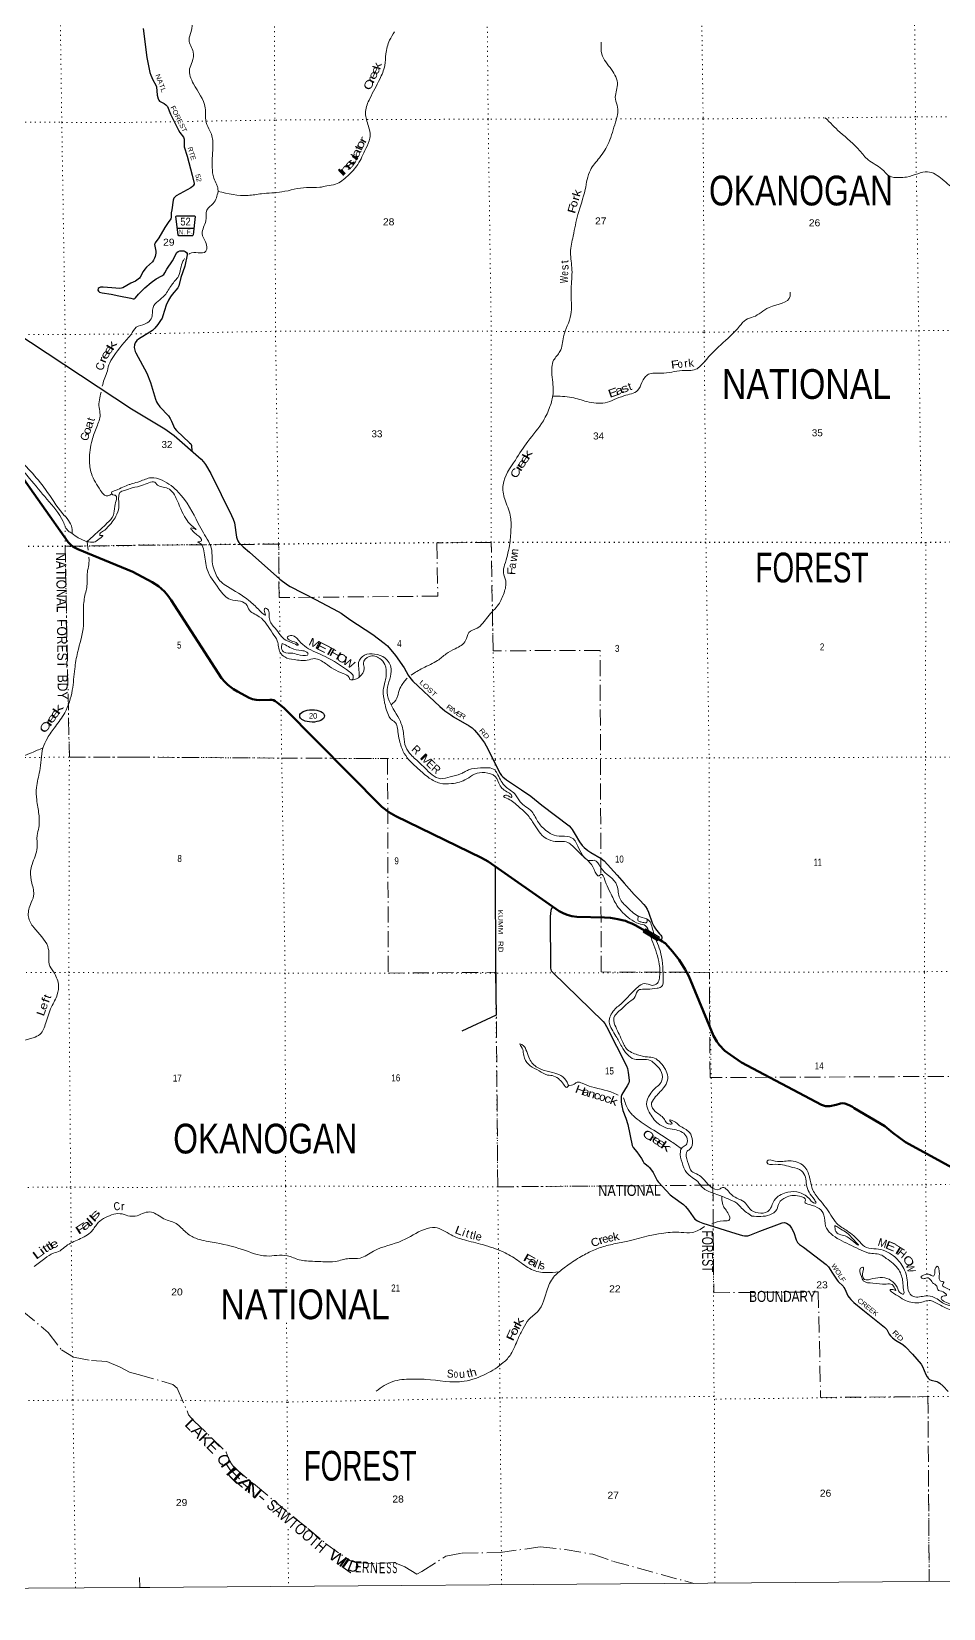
# Model space of a CAD drawing. Header units: feet. Extents: x -2 to 244583, y 367190 to 553316.
# Drawn here: x 150165 to 172949, y 367440 to 406844 of the extents above; entities that cross this region are included whole.
import ezdxf
from ezdxf.enums import TextEntityAlignment as Align

# ---------------------------------------------------------------- set-up
doc = ezdxf.new("R2010")
doc.units = ezdxf.units.FT
doc.header["$LTSCALE"] = 80
doc.linetypes.add('DOT_DASHED', pattern=[7.7, 5, -1.2, 0.3, -1.2])
doc.linetypes.add('DOTTED', pattern=[1.5, 0.3, -1.2])
for name, color, linetype, lineweight in [('17', 7, 'Continuous', 25), ('23', 7, 'Continuous', 70), ('29', 7, 'Continuous', 25), ('30', 7, 'Continuous', 25), ('39', 7, 'Continuous', 13), ('4', 7, 'Continuous', 13), ('41', 7, 'Continuous', 13), ('44', 7, 'DOT_DASHED', 13), ('59', 7, 'Continuous', 13), ('6', 7, 'DOTTED', 25), ('7', 7, 'DOTTED', 13)]:
    doc.layers.add(name, color=color, linetype=linetype, lineweight=lineweight)

msp = doc.modelspace()

# ---------------------------------------------------------------- linework, layer by layer
at = {"layer": '17'}
msp.add_ellipse((157173.61, 389741.97), major_axis=(309.24, -1), ratio=0.500121, dxfattribs=at)
at = {"layer": '23'}
for points in [[(144550.51, 400041.53), (144763.19, 399906.92), (148771.23, 397218.29), (148932.44, 397099.28), (149002.92, 397017.22), (149095.01, 396881.26), (151077.23, 394086.02), (151140.71, 394022.5), (151207.93, 393970.19), (151325.45, 393911.21), (151701.33, 393750.73), (152691.88, 393341.03)], [(152691.88, 393341.03), (153175.75, 393087.15), (153338.17, 392986.11), (153490.09, 392849.25), (153568.84, 392747.91), (153654.41, 392631.59), (154911.13, 390688.03), (154990.11, 390595.67), (155069.22, 390518.86), (155144.88, 390458.01), (155208.93, 390410.25), (155307.03, 390352.3), (155601.85, 390192.51), (155686.34, 390161.43), (155778.74, 390143.34), (155862.09, 390139.86), (156118.51, 390144.87), (156169.37, 390143.34), (156211.14, 390135.97), (156252.9, 390113.85), (156300.47, 390078.86), (156472.6, 389938.03), (158918.46, 387471.44), (159092.58, 387336.69), (159264.56, 387240.33), (161408.6, 386195.42), (161576.8, 386101.89), (163347.68, 384864.78), (163451.35, 384811.28), (163549.93, 384772.57), (163662.63, 384742.45), (163792.42, 384720.94), (164477, 384703.3), (164633.07, 384695.74), (164810.92, 384666.53), (164918.06, 384641.66), (165001.04, 384618.3), (165075.3, 384592.49), (165161.7, 384554), (165266.93, 384504), (165475.63, 384379.65), (165889, 384131.26)], [(165889, 384131.26), (165926.87, 384108.5), (165966.25, 384082.26), (165993.22, 384060.03), (166067.85, 383982.83), (166180.15, 383856.82), (166343.01, 383648.5), (166498.75, 383407.33), (166583.77, 383240.42), (167203.23, 381744.64), (167283.97, 381605.65), (167347.85, 381522.07), (167485.43, 381374.57), (167624.89, 381271.27), (167906.24, 381078.31), (169904.92, 380026.8), (170004.88, 379991.78), (170058.93, 379989.32), (170111.01, 379991.2), (170266.36, 380028.16), (170377.09, 380059.37), (170429.9, 380063.07), (170481.5, 380055.69), (170595.53, 380017.27), (170675.58, 379972.11), (170718.96, 379944.98), (171481.8, 379489.07), (171688.35, 379322.1), (172002.13, 379094.9), (172094.39, 379039.18), (174425.81, 377770.12)]]:
    msp.add_lwpolyline(points, dxfattribs=at)
at = {"layer": '29'}
for points in [[(152956.77, 406920.11), (153049.44, 406195.45), (153118.79, 405819.02), (153142.04, 405749.99), (153196.56, 405639.83), (153274.43, 405504.93), (153285.1, 405461.55), (153299.96, 405257.35), (153325.67, 405162.42), (153342.75, 405126.1), (153365.76, 405102.32), (153477.85, 405041.88), (153517.84, 405016.07), (153539.19, 404996.84), (153559.85, 404969.37), (153635.59, 404776.1), (153833.85, 404376.17), (153869.08, 404319.07), (153961.01, 404200.27), (153976.91, 404153.96), (153974.77, 404019.36), (153980.55, 403962.75), (154050.21, 403733.25), (154177.46, 403258.16), (154227.12, 403048.8), (154224.6, 403027.98), (154201.12, 402989.52), (154186.17, 402972.43), (154140.73, 402940.15), (153780.48, 402738.48), (153751.53, 402714.93), (153733.51, 402696.81), (153718.56, 402679.72), (153699.25, 402628.41), (153666.7, 402388.9), (153657.41, 402314.74)], [(145660.11, 402014.68), (145665.96, 402008.83), (145779.48, 401966.05), (145830.91, 401929.86), (145916.03, 401865.03), (152663.84, 397416.02)], [(153596.48, 402092.94), (153497.46, 401948.19), (153344.64, 401688.62), (153250.96, 401560.69), (153242.42, 401541.46), (153238.09, 401523.63), (153272.31, 401357.71), (153272.31, 401327.8), (153267.69, 401304.22), (153253.09, 401226.31), (153238.15, 401182.51), (153214.66, 401133.36), (153183.08, 401086.88), (153036.53, 400954.11), (152996.87, 400909.02), (152954.16, 400851.51), (152877.71, 400704.61), (152862.35, 400683.61), (152832.46, 400653.7), (152761.3, 400610.07), (152642.22, 400559.57)], [(153657.41, 402314.74), (153651.55, 402189.37), (153643.25, 402164.51), (153628.48, 402139.88), (153596.48, 402092.94)], [(152644.84, 400179.39), (152700.08, 400163.35), (152732.32, 400163.25), (152749.19, 400174.03), (152764.13, 400191.12), (152834.76, 400283.96), (152999.4, 400440.87), (153152.74, 400569.3), (153280.38, 400660.11), (153421.78, 400738.1), (153466.96, 400772.73), (153496.51, 400812.88), (153545.39, 400905.53), (153686.09, 401114.79), (153796.73, 401322.05), (153825.33, 401345.96), (153870.17, 401359.85), (153969.13, 401362.21), (154002.56, 401348.1), (154032.45, 401321.39), (154051.67, 401294.68), (154053.08, 401261.52), (153992.39, 400983.79), (153893.6, 400694), (153846.69, 400493.46), (153816.93, 400438.41), (153676.33, 400275.45), (153635.3, 400212.5), (153588.32, 400133.44), (153529.49, 400005.82), (153446.77, 399736.15), (153426.04, 399681.55), (153389.75, 399619.59), (153324.11, 399524.87), (153246.69, 399431.57), (153184.77, 399371.74), (153123.32, 399329.74), (152838.87, 399152.74), (152798.28, 399120.58), (152757.73, 399065.14), (152736.38, 399011.72), (152729.97, 398945.49), (152751.32, 398849.34), (152769.59, 398816.66), (153047.05, 398305.26), (153136.75, 398077.76), (153264.11, 397655.01), (153289.39, 397591.95), (153312.88, 397551.35), (153371.92, 397467.76), (153587.85, 397238.18), (153631.03, 397174.24), (153661.72, 397107.31), (153739.92, 396934.94), (153785.48, 396877.78), (154113.44, 396563.61), (154141.34, 396538.6), (154159.4, 396503.2), (154173.56, 396360.98)], [(152642.22, 400559.57), (152448.06, 400442.72), (152413.89, 400429.9), (152374.4, 400422.83), (152169.2, 400438.42), (151957.95, 400460.04), (151888.64, 400453.4), (151852.34, 400438.44), (151831.31, 400419.45), (151824.58, 400382.89), (151839.53, 400352.98), (151865.15, 400333.75), (151928.1, 400312.97), (152151.44, 400279.3), (152346.64, 400239.53), (152644.84, 400179.39)], [(152663.84, 397416.02), (153493.4, 396917.62), (153728.24, 396746.14), (154405.13, 396160.7), (154464.5, 396091.99), (154511.72, 396021.1), (154644.35, 395802.66), (155160.41, 394749.19), (155205.53, 394656.66), (155234.63, 394565.22), (155288.32, 394205.58), (155300.73, 394161.28), (155316.6, 394116.83), (155341.99, 394075.55), (155455.19, 393964.84), (155614.23, 393831.18), (156369.05, 393158.89), (156555.87, 393018.1), (156626.8, 392974.5), (157257.32, 392647.88), (157823.71, 392354.43), (157896.7, 392309.97), (158121.43, 392155.1), (158689.34, 391780.15), (158977.26, 391563.37), (159056.63, 391490.69), (159258.93, 391249.67), (159472.05, 390944.19), (159576.53, 390764.2), (159643.73, 390668.24), (159695.19, 390610.42), (160365.4, 389976.71), (160494.24, 389871.19), (160641.24, 389766.02), (160710.04, 389721.94), (161100.39, 389496.48), (161170.94, 389445.69), (161233.68, 389388.52), (161335.93, 389267.57), (161482.72, 389067.28), (161522.47, 388994.75), (161874.35, 388300.89), (161908.06, 388254.87), (161939.79, 388223.11), (162031.33, 388149.05), (162405.89, 387897.74), (162643.52, 387737.64), (162917.32, 387514.84), (163596.39, 386997.37), (163646.13, 386939.56), (163672.56, 386905.28), (163746.63, 386779.77), (163853.12, 386595.73), (163920.1, 386508.34), (163975.83, 386452.05), (164059.73, 386381.32), (164136.9, 386328.47), (164398.76, 386182.45), (164475.47, 386120.93), (164799.18, 385759.4), (164970.18, 385561.08), (165219.65, 385277.74), (165360.53, 385142.09), (165461.11, 385026.74), (165500.53, 384977.75), (165544.96, 384911.07), (165581.72, 384838.62), (165673.92, 384571.8), (165709.98, 384491.9), (165756.27, 384418.11), (165856.86, 384300.74), (165885.7, 384261.28), (165901.09, 384236), (165909.12, 384214.04), (165913.09, 384191.54), (165911.8, 384180.23), (165907.54, 384166.41), (165889, 384131.26)], [(161744.48, 385984.75), (161759.29, 383322.03), (161774.7, 382260.7), (160911.72, 381864.45)], [(163187.36, 384976.77), (163158.33, 384931.47), (163136.18, 384882.45), (163125.84, 384731.49), (163135.17, 383437.26), (163149.79, 383376.02), (163191.05, 383328.54), (164444.88, 382108.1), (164486.43, 382055.6), (164530.79, 381985.27), (165031.69, 381002.75), (165052.27, 380934.95), (165069.4, 380829.63), (165093.04, 380636.39), (165092.84, 380610.19), (165084.3, 380573.86), (165048.68, 380501.55), (164915.97, 380280.22), (164898.54, 380228.8), (164894.27, 380183.93), (164897.54, 380091.02), (164911.35, 380002.32), (164941.2, 379885.69), (165012.93, 379692.43), (165066.71, 379535.4), (165174, 379007.74), (165184.68, 378977.83), (165193.76, 378961.68), (165289.71, 378852.94), (165405.58, 378685.81), (165443.49, 378607.29), (165466.53, 378576.14), (165487.88, 378554.78), (165577.49, 378486.45), (165596.78, 378470.39), (165607.46, 378457.57), (165693.38, 378329.39), (165795.36, 378136.01), (165819.15, 378103.89), (166121.04, 377775.64), (166186.11, 377723.65), (166451.16, 377531.91), (166499.99, 377485.42), (166583.11, 377390.94), (166696.97, 377221.8), (166741.27, 377170.27), (166802.97, 377123.12), (166854.44, 377097.63), (166937.11, 377068.7), (167760.27, 376808.64)], [(167760.27, 376808.64), (167926.32, 376756.18), (167975.43, 376747.23), (168022.41, 376747.23), (168060.84, 376751.51), (168110.69, 376766.15), (168365.37, 376864.63), (168918.86, 377079.71), (168974.72, 377084.83), (169030.23, 377069.87), (169070.8, 377046.37), (169105.08, 377015.19), (169154.08, 376943.81), (169210.91, 376838.01), (169270.63, 376648.77), (169288.6, 376613.72), (169305.68, 376585.94), (169354.55, 376536.01), (169448.59, 376467.53), (170018.85, 376035.76), (170072.75, 375980.09), (170180.61, 375814.98), (170290.02, 375645.83), (170322.45, 375609.6), (170442.43, 375490.78), (170462.97, 375462.08), (170486.46, 375427.9), (170562.16, 375253.2), (170591.1, 375206.76), (170631.66, 375159.75), (170708.09, 375084.05), (170936.14, 374902.77), (171477.22, 374469.64), (171532.24, 374411.33), (171594.66, 374296.57), (171626.08, 374250.25), (171675.8, 374200.42), (171750.1, 374145.52), (171934.22, 374036.73), (172002.48, 373978.21), (172174.18, 373797.07), (172391.1, 373541.28), (172428, 373482.94), (172509.75, 373285.64), (172540.56, 373227.2), (172564.05, 373197.28), (172600.35, 373163.1), (172645.7, 373140.64), (172779.89, 373108.37), (172820.28, 373092.59), (172856.57, 373069.09), (172937.94, 372993.55), (173067.91, 372858.62)]]:
    msp.add_lwpolyline(points, dxfattribs=at)
at = {"layer": '30'}
msp.add_line((153814, 401930.38), (154219.07, 401930.38), dxfattribs=at)
msp.add_lwpolyline([(153859.85, 401739.83), (153840.87, 401741.94), (153829.63, 401761.63), (153774.1, 402222.29), (153779.72, 402233.54), (153793.78, 402241.98), (154235.18, 402240.57), (154242.21, 402236.35), (154249.24, 402220.88), (154202.14, 401767.26), (154193, 401748.27), (154182.47, 401739.12)], close=True, dxfattribs=at)
at = {"layer": '39'}
msp.add_line((151553.66, 394096.07), (151577.69, 393884.42), dxfattribs=at)
for points in [[(178691.88, 405096.63), (178314.15, 405121.01), (178023.46, 405107.45), (177509.44, 404957.47), (177177.29, 404782.14), (176714.83, 404793.99), (176145, 405213.27), (175800.49, 405427.67), (175506.93, 405908.91), (175112.35, 406399.75), (174516.5, 406780.53), (174142.17, 406913.99), (173771.9, 407045.46), (173238.95, 407372.02), (173088.97, 407815.6), (172953.56, 408184.52), (172681.67, 408758.78), (172189.75, 409321.84), (171853.12, 409570.61), (171580.95, 409845.95), (171221.7, 410165.3), (171031.59, 410216.87)], [(154066.08, 408521.18), (154028.34, 408413.95), (154132.1, 408279.15), (154175.83, 408051.14), (154261.55, 407894.04), (154395.43, 407787.66), (154364.26, 407591.6), (154268.18, 407447.73), (154193.27, 407134.31), (154150.53, 406845.29), (154099.25, 406634.99), (154201.97, 406332.55), (154179.16, 406088.06), (154113.57, 405907.99), (154212.65, 405536.87), (154502.85, 404938.47), (154512.08, 404740.59), (154545.67, 404518.59), (154647.81, 404315.12), (154696.12, 403994.23), (154685.44, 403747.78), (154679.12, 403444.8), (154721.04, 403180.44), (154788.56, 403027.28), (154817.31, 402944.62), (154823.93, 402847.71)], [(154823.93, 402847.71), (155575.65, 402748.43), (155910.59, 402790.48), (156419.16, 402837.43), (157038.41, 402947.54), (157369.54, 402951.2), (157545, 402986.4), (157758.78, 403029.87), (158064.5, 403237.39), (158317.25, 403523.41), (158514.86, 403918.22), (158620.36, 404179.28), (158569.92, 404520.35), (158509.47, 404845.21), (158616.63, 405168.88), (158864.2, 405652.8), (158989.42, 405994.74), (159018.03, 406283.7), (159110.94, 406625.48), (159234.92, 406834.11)], [(164397.47, 406578.95), (164413.33, 406282.14), (164653.85, 405893.54), (164803.46, 405512.57), (164751.01, 405156.85), (164808.74, 404951.13), (164754.36, 404581.27), (164589.71, 404073.52), (164355.69, 403690.65), (164127.29, 403382.53), (163996.86, 402895.15), (163816.73, 402272.21), (163696.69, 401734.39), (163632.44, 401324.08), (163667.27, 400890.03), (163647.8, 400417.34), (163654.1, 400027.58), (163641.47, 399769), (163452.88, 399212.66), (163368.17, 398848.71), (163209.93, 398629.8), (163167.62, 398266.05), (163194.62, 397789.55), (163117.71, 397472.09), (162952.17, 397119.85), (162563.47, 396598.87), (162253.18, 396136.86), (161945.83, 395515.31), (161988.31, 395156.02), (162125.92, 394754.79), (162144.09, 394407.5), (162106.08, 393999.35), (161985.71, 393518.07), (161954.58, 393315.95), (162012.28, 393114.28), (161969.58, 392819.2), (161831.95, 392527.69), (161563.17, 392219.37), (161296.29, 391931.26), (161092.98, 391823.21), (161011.34, 391624.88), (160752.05, 391421.63), (160522.62, 391291.24), (160309.54, 391126.59), (159941.12, 390938.96), (159649.44, 390761.49)], [(137213.6, 405256.54), (137420.39, 405142.52), (137685.46, 405075.27), (137791.01, 404997.07), (138286, 404985.59), (138786.28, 405093.29), (138935.16, 405186.99), (139096.74, 405191.9), (139279.22, 405087.86), (139679.34, 404752.72), (139833.69, 404313.26), (139882.48, 403954.03), (139926.93, 403641.22), (140116.64, 403355.44), (140315.36, 403239.37), (140402.82, 403146.93), (140568.63, 402810.54), (140806.42, 402587.63), (141242.54, 402309.24), (141754.18, 402223.12), (142046.32, 402341.83), (142245.36, 402488.31), (142490.02, 402764.29), (142661.18, 402848.02), (142861.86, 402742.05), (143301.56, 402221.32), (143854.1, 401434.6), (144061.5, 401225.67), (144394.94, 401205.24), (144861.75, 401179.47), (145088.63, 401081.72), (145312.5, 400824.4), (145693.27, 400670.93), (145911.95, 400591.32), (146312.71, 400470.27), (146630.05, 400441.68), (146870.14, 400487.4), (147180.18, 400337.59), (147305.23, 400055.51), (147352.82, 399569.02), (147464.31, 399198), (147795.81, 398854.42), (148008.65, 398740.44), (148381.49, 398564.71), (148799.42, 398286.22), (149221.82, 397943.12), (149526.99, 397298.47), (149567.82, 396918.99), (149472.34, 396690.26), (149460.93, 396507.66), (149577.1, 396303.68), (149773.87, 396071.24), (149982.89, 395836.67), (150115.22, 395677.82), (150550.89, 395157.07), (150954.49, 394597.77), (151087.33, 394360.16), (151178.59, 394304.52)], [(137216.08, 405255.17), (137723.12, 405186.55), (137826.74, 405094.2), (138006.72, 405064.87), (138454.39, 405186.44), (138796.99, 405311.47), (139075.63, 405331.14), (139550.09, 405059.01), (139932.34, 404677.33), (140001.68, 404263.67), (140007.76, 403948.64), (140158.03, 403515.22), (140340.76, 403372.8), (140483.06, 403234.21), (140768.71, 402795.46), (140996.34, 402582.59), (141267.83, 402458.83), (141700.67, 402374.31), (142033.61, 402432.64), (142242.26, 402653.9), (142432.53, 402907.38), (142684.65, 402967.3), (143088.37, 402700.86), (143472.95, 402270.71), (143946.7, 401483.57), (144066.67, 401363.03), (144426.24, 401362.94), (144968.36, 401336.69), (145389.24, 401139.88), (145637.09, 400923.09), (145819.69, 400800.87), (146046.33, 400741.5), (146500.79, 400749.99), (146660.89, 400670.06), (147069.55, 400577.33), (147351.67, 400370.82), (147508.78, 399818.28), (147477.59, 399642.4), (147481.07, 399418.24), (147780.26, 399072.46), (148123.17, 398838), (148518.19, 398666.43), (149015.43, 398307.58), (149434.2, 397901.85), (149690.08, 397380.13), (149701.95, 397107.54), (149627.8, 396703.21), (149521.8, 396539.05), (149643.48, 396365.35), (149740.68, 396227.78), (149949.21, 396046.53), (150146.42, 395851.68), (150512.95, 395401.24), (150947.14, 394795.65), (151173.64, 394445.45), (151178.6, 394304.1)], [(182343.63, 398392.97), (182085.79, 398903.02), (181679.91, 399601.83), (181538.98, 399877.82), (181442.07, 400222.7), (181174.16, 400807.07), (181065.42, 401103.42), (180802.73, 401485.86), (180602.84, 401830.22), (180462.17, 402061.79), (180312.14, 402168.09), (180253.89, 402462.67), (180127.19, 402722.57), (179841.88, 402826.18), (179540.63, 402893.36), (179052.26, 403193.89), (178522.94, 403243.78), (178119.59, 403158.97), (177872.94, 403212.28), (177375.22, 403383.51), (176809.65, 403417.06), (176384.13, 403326.09), (175987.02, 403211.02), (175573.16, 403198.87), (175167.59, 403148.39), (174504.12, 403003.73), (174054.64, 402866.19), (173719.82, 402801.92), (173275.12, 402884.55), (172920.21, 403151.4), (172551.62, 403339.42), (172309.6, 403291.77), (172025.38, 403207.56), (171841.72, 403192.51), (171593.12, 403233.69), (171410.38, 403408.5), (171067.82, 403635.02), (170862.54, 403866.26), (170361.1, 404330.32), (169997.58, 404688.02)], [(154823.93, 402847.71), (154706.53, 402550.24), (154547.98, 402383.84), (154523.29, 402115.1), (154463.66, 401953.24), (154430.26, 401793.52), (154508.17, 401589.92), (154545.49, 401422.48), (154517.62, 401353.67), (154118.17, 401293.12), (154097.51, 401276.52)], [(153990.58, 401168.83), (153947.65, 401102.43), (153832.71, 400728.23), (153666.35, 400515.34), (153490.21, 400249.9), (153203.2, 399951.59), (153154.36, 399668.59), (153003.66, 399540.61), (152782.06, 399452.67), (152650.39, 399274.7)], [(163188.5, 397735.64), (163667.65, 397696.97), (164037.73, 397597.82), (164494.26, 397565.75), (164963.72, 397739.74), (165308.21, 397876.77), (165416.1, 398073.2), (165582.49, 398280.03), (165895.33, 398303.8), (166419.93, 398371.02), (166760.99, 398403.01), (166983.96, 398602.04), (167383.38, 399016.02), (167857.19, 399482.89), (168009.73, 399641.18), (168197.11, 399710.77), (168595.53, 399949.04), (169118.86, 400234.39), (169118.32, 400327.29)], [(152650.39, 399274.7), (152212.53, 398724.62), (152096.74, 398511.93), (152045.46, 398319.79), (151979.9, 398149.79), (151931.82, 397978.3)], [(151901.16, 397832.23), (151853.14, 397448.28), (151878.53, 397270.69), (151793.63, 396967.29), (151678.64, 396631.41), (151611.13, 396138.25), (151661.81, 395799.22), (151888.77, 395378.33), (151990.52, 395261.73), (152073.47, 395241.98), (152168.34, 395294.47)], [(152677.53, 395546.15), (152871.07, 395601.64), (153149.19, 395693.91), (153426.18, 395630.65), (153839.87, 395325.71), (154330.98, 394554.62), (154457.54, 394318.95), (154666.01, 393885.76), (154679.82, 393594.99), (154725.4, 393395.28), (154902.85, 393089.17), (155058.98, 392976.84), (155596.11, 392624.04), (155831.59, 392409.11), (155961.52, 392288.57), (156004.08, 392260.51), (155985.37, 392353.32), (156001.06, 392434.18), (156035.43, 392426.27), (156107.61, 392166.1), (156248.29, 391932.51), (156514.53, 391636.95), (156716.94, 391551.1), (156830.23, 391515.31), (156813.9, 391545.52), (156631.72, 391623.39), (156552.5, 391703.78), (156635.02, 391750.64), (156851.85, 391616.4), (157034.51, 391455.73), (157498.23, 391227.79), (158110.24, 390847.09), (158197.63, 390750.58), (158174.01, 390645.44), (158117.44, 390651.22), (158098.98, 390699.6), (157946.95, 390801.85), (157505.3, 391054.13), (157236.05, 391173.98), (157054.56, 391132.69), (156725.32, 391151.25), (156490.73, 391214.72), (156379.01, 391329.29), (156304.65, 391615.71), (156186.4, 391811.03), (155852.87, 392221.39), (155587.21, 392418), (155550.38, 392502.64), (155382.17, 392608.85), (155139.64, 392648.04), (154847.28, 392921.26), (154551.69, 393404.51), (154478.61, 393820.2), (154429.1, 393999.7), (154374.27, 394053.96), (154313.5, 394087.99), (154359.89, 394096.3), (154412.25, 394120.8), (154296.29, 394269.68), (154196.83, 394358.05), (154147.92, 394436.57), (154188.3, 394436.77), (154277.36, 394398.84), (154200.24, 394467.13), (154049.92, 394621.89), (153802.66, 395127.6), (153570.73, 395427.38), (153289.43, 395535.05), (153274.02, 395557.07), (152963.86, 395515.2), (152676.17, 395443.14)], [(151548.45, 394098.36), (151766.52, 394291.1), (152047.62, 394555.16), (152209.95, 394755.98), (152244.82, 394986.4), (152251.14, 395257.07), (152198.56, 395266.89), (152161.87, 395317.18), (152264.51, 395376.3), (152447.78, 395462.11), (152606.98, 395521.54), (152677.53, 395546.15)], [(152676.17, 395443.14), (152488.76, 395373.47), (152369.91, 395322.34), (152344.18, 395239.39), (152344.03, 394950.58), (152272.71, 394734.1), (152066.44, 394456.3), (151966.02, 394366.89), (151873.59, 394289.65), (151873.83, 394253.3), (151944.54, 394251.66), (151856.21, 394166.36), (151719.36, 394086.86), (151553.66, 394096.07)], [(151178.6, 394304.1), (151332.83, 394193.85), (151553.66, 394096.07)], [(151597.14, 393713.12), (151602.93, 393662.1), (151554.87, 393284.17), (151556.23, 393074.13), (151499.73, 392752.71), (151459.63, 392395.01), (151462.15, 392005.23), (151315.03, 391327.86), (151244.97, 390917.49), (151181.75, 390385.98), (150993.49, 389821.49), (150759.39, 389474.87), (150561.27, 389187.02), (150443.7, 388937.97)], [(156424.13, 391555.71), (156416.95, 391402.18), (156463.74, 391341.83), (156690.1, 391306.59), (156874.09, 391263.07), (157077.88, 391290.34), (157043.28, 391336.62), (156903.74, 391374.3), (156661.08, 391435.71), (156507.15, 391515.73), (156424.13, 391555.71)], [(158347.29, 390708.91), (158344.26, 390882.58), (158337.05, 391080.47), (158481.37, 391262.95), (158737.66, 391288.46), (158998.72, 391188.77), (159149.68, 390922.92), (159112.86, 390658.17), (159051.78, 390397.33), (159101.86, 390118.87), (159379.49, 389599.17), (159462.05, 389290.58), (159493.86, 389028.18), (159612.25, 388808.62), (159851.85, 388579.57), (159987.9, 388446.95), (160385.25, 388174.24), (160627.28, 388221.89), (160885.3, 388295.88), (160973.91, 388336.71), (161084.63, 388393.81), (161383.2, 388441.74), (161736.85, 388390.98), (161818.36, 388267.4), (162003.76, 387978.27), (162239.07, 387791.61), (162371.47, 387594.34), (162661.6, 387355.44), (162830.82, 387075.55), (163037.99, 386866.53), (163222.36, 386760.4), (163703.46, 386667.86), (163777.84, 386558.25), (164150.83, 386126.79), (164223.47, 386135.23), (164379.95, 385962.32), (164792.51, 385503.88), (164823.77, 385336.4), (164860.96, 385191.17), (165062.28, 384947.79), (165368.49, 384721.09), (165572.85, 384649.4), (165693.59, 384373.3), (165868.09, 383879.35), (165946.82, 383187), (165895.58, 382970.65), (165792.79, 382937.83), (165552.65, 382912.4), (165385.08, 382909.55), (165330.67, 382891.1), (165246.78, 382733.16), (165108.22, 382601.19), (164901.3, 382418.4), (164710.95, 382165), (164725.58, 382067.43), (164890.52, 381693.09), (165030.23, 381427.39), (165307.76, 381273.25), (165556.43, 381219.96), (165639.24, 381216.33), (165945.41, 380997.7), (166056.54, 380636.73), (165956.67, 380448.41), (165729.98, 380194.84), (165652.18, 380030.86), (165750.1, 379859.67), (165963.15, 379680.98), (166032.4, 379578.32), (166093.16, 379546.31), (166171.85, 379556.8), (166135.27, 379597.01), (166108.75, 379643.33), (166201.77, 379619.55), (166357.94, 379501.17), (166603.24, 379332.73), (166675.14, 379121.02), (166623.8, 378922.85), (166549.43, 378863.91), (166521.54, 378799.14), (166581.57, 378544.96), (166661.4, 378359.55), (166782.91, 378297.54), (166918.75, 378201.27), (167350.5, 377916.62), (167429.02, 377955.38), (167652.14, 377780.78), (168002.69, 377570.45), (168112.58, 377423.56), (168323.15, 377323.62), (168557.17, 377359.12), (168651.38, 377478.74)], [(158347.29, 390708.91), (158479.3, 390925.66), (158456.3, 391060.86), (158602.72, 391229.22), (158865.53, 391175.99), (158991.59, 391025.14), (159025.45, 390758.72), (159000.07, 390609.14), (158952.92, 390382.7), (158987.04, 390071.85), (159104.18, 389718.99), (159163.17, 389644.55), (159236.15, 389594.42), (159322.65, 389304.02), (159370.39, 389080.08), (159479.01, 388803.92), (159822.46, 388423.91), (160102.46, 388191.02), (160367.73, 388061.06), (160656.54, 388050.37), (161037.49, 388167.38), (161234.67, 388287.51), (161490.89, 388325.13), (161749.44, 388227.99), (161874.42, 387997.83), (161974, 387887.24), (162105.69, 387811.15), (162166.7, 387736.72), (162166.82, 387716.53), (162029.27, 387758.26), (161960.74, 387737.72), (162070.16, 387671.62), (162212.05, 387577.4), (162490.08, 387336.42), (162685.31, 387097.04), (162968.18, 386718.75), (163201, 386612.86), (163564.65, 386580.33), (163678.21, 386496.07), (163919.88, 386256.93), (164222.79, 385904.99), (164344.85, 385748.06), (164387.05, 385782.6), (164486.83, 385639.7), (164519.66, 385548.98), (164627.98, 385325.34), (164791.36, 385007.04), (165116.38, 384671.37), (165337.16, 384553.31), (165505.08, 384497.59), (165596.89, 384334.45), (165689.24, 384078.41), (165847.86, 383537.93), (165851.91, 383188.55), (165802.17, 383061.07), (165667.18, 383009.91), (165479.12, 383057.45), (165310.06, 382961.69), (165103.25, 382760.72), (164940.71, 382586.23), (164719.72, 382393.27), (164600.04, 382094.52), (164767.43, 381742.34), (164910.21, 381478.82), (165225.6, 381165.81), (165623.58, 381131.42), (165763.52, 381025.08), (165905.97, 380833.91), (165907.23, 380617.82), (165720.62, 380414.93), (165610.37, 380277.05), (165530.95, 380044.4), (165596.74, 379842.76), (165822.53, 379557.09), (166012.95, 379450.99), (166227.25, 379405.6), (166512.84, 379253.52), (166548.15, 379084.04), (166522.24, 379025.34), (166419.66, 378956.17), (166377.85, 378854.98), (166417.8, 378582.52), (166532.33, 378330.64), (166670.33, 378212.16), (166810.27, 378105.81), (166930.26, 377958.97), (167197.6, 377818.92), (167565.92, 377677.35), (167784.64, 377565.33), (167906.51, 377442.74), (168164.1, 377244.07)], [(158168.33, 390640.24), (158282.91, 390668.19), (158347.28, 390709.22)], [(159549.48, 390683.92), (159390.57, 390471.71), (159321.03, 390277.48), (159293.29, 390186.46), (159148.87, 390020.14)], [(150446.09, 388943.02), (150167.69, 388823.39), (149942.04, 388731.29), (149544.5, 388666.55), (149283.19, 388778.25), (148764.73, 388981.47), (148407.26, 388969.46), (147979.81, 388843.97), (147531.66, 388797.13), (147278.24, 388626.12), (147042.33, 388247.18), (146867.55, 388096.79), (146510.35, 388042.36), (146343.28, 387950.58), (146218.99, 387802.48), (146099.43, 387549.38), (145957.28, 387352.71), (145713.72, 387218.11), (145575.29, 387069.93), (145501.16, 386976.63), (145265.78, 386825.91), (145012.57, 386622.59), (144779.96, 386356.76), (144706.36, 386180.66), (144440.99, 385983.33), (144102.32, 385874.47), (143791.93, 385765.76), (143410.1, 385460.77), (142930.85, 385223.92), (142647.29, 385028.51), (142509.55, 384773.29), (142246.66, 384505.29), (141829.38, 384369.75), (141617.81, 384287.83), (141093.48, 384149.7), (140617.73, 383997.7), (140298.87, 383949.54), (140116.26, 383760.73), (139773.81, 383300.43), (139726.42, 383132.54), (139758.48, 382860.06), (139724.91, 382429.69), (139659.21, 381968.86)], [(150445.98, 388942.81), (150403.17, 388644.9), (150368.6, 388368.02), (150286.46, 387951.53), (150294.51, 387644.59), (150347.32, 387287.39), (150345.44, 386954.14), (150304.3, 386755.99), (150306.26, 386453.05), (150177.68, 386032.27), (150140.41, 385860.4), (150174.67, 385561.68), (150217.11, 385246.84), (150135.71, 385026.26), (150087.19, 384721.03), (150220.21, 384455.15), (150570.75, 383978.37), (150598.34, 383774.53), (150603.88, 383542.3), (150712.18, 383351.02), (150835.41, 383038.63), (150808.8, 382779.97), (150663.33, 382472.2), (150520.49, 382069.53), (150380.91, 381788.05), (150205.72, 381702.28), (149931.6, 381607.91), (149826.89, 381556.85), (149691.78, 381519.77), (149484.6, 381383.35), (149337.11, 381386.59), (149115.64, 381272.31), (148912.59, 381121.76), (148830.57, 380998.12)], [(165328.68, 384745.69), (165322.64, 384619.88), (165391.43, 384595.99), (165486.47, 384572.22), (165520.8, 384572.39), (165550.23, 384670.57)], [(163585.01, 380498.85), (163544.93, 380589.96), (163388.49, 380756.82), (163182.1, 380830.52), (162909.06, 380907.94), (162667.81, 381074.37), (162592.3, 381211.34), (162518.51, 381400.82), (162418.82, 381529.58), (162366.23, 381545.48), (162398.89, 381485.05), (162450.25, 381333.83), (162481.39, 381186.55), (162621.81, 380997.4), (162846.67, 380873.3), (163053.23, 380769.3), (163216.93, 380743.85), (163358.81, 380651.65), (163452.32, 380543.05), (163537.62, 380458.65), (163582.07, 380497.94)], [(164824.8, 380264.93), (164790.54, 380283.09), (164155.39, 380475.85), (163920.66, 380563.55), (163799.34, 380591.22), (163724.92, 380542.38), (163579.8, 380497.23)], [(164956.63, 380195.04), (165071.36, 379908.82), (165248.2, 379707.73), (165649.63, 379426.97), (166156.32, 379102.3), (166402.02, 378928.61)], [(168651.38, 377478.74), (168755.21, 377679.2), (169061.18, 377842.29), (169354.02, 377833.64), (169607.41, 377663.22), (169702.8, 377578.87), (169761.41, 377569.06), (169732.72, 377641.63), (169590.22, 377840.87), (169528.54, 378030.41), (169499.2, 378216.07), (169401.35, 378375.14), (169176.72, 378460.87), (168750.23, 378537.52), (168539.92, 378591.01), (168541.81, 378613.24), (168747.74, 378618.3), (169099.05, 378624.08), (169463.26, 378492.58), (169602.16, 378218.6), (169670.46, 377932.15), (169847.7, 377662.39), (170138.72, 377270), (170285.34, 377056.65), (170542.83, 376876.15), (170857.4, 376601.02), (171025.81, 376460.48), (171270.34, 376425.34), (171697.39, 376253.76), (171933.2, 375980.26), (172050.53, 375595.09), (172096.54, 375322.66), (172202.04, 375236.34), (172506.87, 375247.95), (172717.07, 375212.64), (172990.65, 375042.32), (173194.95, 374980.72), (173223.29, 374968.75), (173069.25, 375068.96), (172923.45, 375140.95), (172892.81, 375201.39), (172963.18, 375252.23), (173025.73, 375260.62), (172942.43, 375349.07), (172804.79, 375406.96), (172782.07, 375493.69), (172676.57, 375580.01), (172641.93, 375634.37), (172534.52, 375702.51), (172441.77, 375679.83), (172393.13, 375709.88), (172491.63, 375785.1), (172643.2, 375763.63), (172689.76, 375743.67), (172735.56, 375852.95), (172737.31, 375899.42), (172793.31, 375992.6), (172846.94, 375796.96), (172843.6, 375677.78), (172884.32, 375619.41), (172955.12, 375597.55), (172927.31, 375518.64), (173022.63, 375446.41), (173229.79, 375239.41), (173313.54, 375074.21), (173463.49, 374982.05), (173696.39, 374864.05), (174163.95, 374323.08), (174281.04, 373978.3), (174418.84, 373546.78), (174593.9, 373303.27), (174782.48, 373166.86), (175203.68, 372958.91), (175475.94, 373016.8), (175687.76, 373050.17), (175744.2, 373066.6), (175664.82, 373175.27), (175303.01, 373240.13), (175054.07, 373339.88), (174983.01, 373406.18), (174972.72, 373438.44), (175166.91, 373378.81), (175457.74, 373368.13), (175706.68, 373268.38), (175846.92, 373111.55), (175961.94, 372776.85), (175913.53, 372419.14), (175753.95, 372083.09), (175769.09, 371909.47), (175861.16, 371701.9), (175915.41, 371401.24)], [(167162.39, 377053.75), (167454.04, 377123.41), (167607.31, 377156.49), (167578.23, 377295.7), (167437.58, 377525.24), (167412.35, 377696.79), (167410.84, 377735.41)], [(168164.1, 377244.07), (168608.15, 377274.54), (168785.06, 377408.72), (168842.67, 377570.57), (169007.43, 377710.74), (169352.54, 377740.73), (169502.54, 377640.49), (169486.61, 377602.04), (169602.1, 377533.94), (169963.06, 377269.13), (170005.06, 376990.63), (170135.36, 376805.47), (170354.31, 376655.08), (170834.22, 376421.16), (171077.1, 376321.38), (171408.58, 376264.45), (171520.08, 376188.26), (171834.73, 375898.98), (171933.38, 375602.59), (171952.72, 375400.72), (171951.31, 375295.69), (171888.64, 375309.52), (171790.81, 375466.56), (171638.37, 375637.48), (171187.84, 375681.7), (170977.96, 375660.46), (170928.74, 375791.5), (170935.8, 375967.24), (170879.39, 375944.75), (170902.81, 375736.84), (170945.83, 375630.01), (171182.44, 375568.57), (171515.73, 375545.99), (171665.24, 375530.57), (171732.41, 375438), (171756.93, 375389.65), (171686.15, 375407.48), (171615.48, 375407.13), (171761.6, 375280.61), (171964.25, 375154.38), (172330.17, 375077.42), (172626.68, 375131.4), (172825.08, 375041.5), (173013.43, 374945.49), (173373.56, 374822.06), (173612.28, 374744.47), (173936.65, 374519.88), (174097.76, 374246), (174126.7, 374131.03), (174122.93, 374084.56), (174273.49, 373540), (174355.2, 373378.83), (174371.63, 373330.44), (174313.03, 373338.23), (174465.25, 373203.67), (174906.95, 372943.3), (175236.63, 372847.99), (175513.08, 372879.65), (175724.83, 372925.13), (175817.97, 372881.16), (175801.2, 372638.72), (175715.79, 372395.94), (175681.99, 372304.89), (175686.57, 371864.63), (175754.69, 371608.47), (175776.98, 371247.07), (175821.12, 370948.38), (175967.66, 370749.16), (176227.19, 370564.64), (176564.13, 370263.36), (177056.92, 369896.2), (177476.49, 369621.59), (177814.33, 369512.18), (178169.23, 369594.72), (178350.12, 369739.02), (178361.6, 369848.13), (178492.27, 369947.74), (178881.75, 369986.03), (179067.9, 369920.3), (179119.41, 369742.82), (179054.11, 369514.28), (178988.92, 369265.54), (179014.22, 369081.88), (179146.04, 368983.57), (179289.57, 368953.99), (179599.68, 368751.54), (179915.69, 368577.39), (180318.25, 368450.13), (180740.6, 368391.63), (181116.75, 368292.51), (181349.56, 368188.64), (181359.34, 368176.93)], [(152801.27, 377249.8), (152622.32, 377243.72), (152430.06, 377297.22), (152012.49, 377208.14), (151831.51, 377079.93), (151669.25, 376869.01), (151343.33, 376663.28), (151029.28, 376495.98), (150876.51, 376380.04), (150713.29, 376316.56), (150497.99, 376186.14), (150228.59, 375986.77)], [(152801.27, 377249.8), (153160.91, 377343.46), (153472.83, 377177.38), (153776.4, 377057.7), (154024.03, 376836.77), (154273.25, 376688.55), (154679.67, 376591.6), (155437.94, 376407.52), (156032.52, 376246.88), (156557.47, 376253.52), (156854.88, 376151.99), (157032.73, 376124.59), (157446.78, 376104.43), (157757.69, 376112.03), (158100.53, 376184.41), (158373.07, 376193.84), (158705.24, 376365.13), (159428.59, 376631.27), (159980.22, 376910.69), (160246.49, 376956.44), (160647.35, 376774.64), (160979.22, 376649.05), (161436.25, 376530.13), (161948.17, 376346.86), (162308.79, 376140.62), (162657.44, 375908.07), (163025.38, 375831.12), (163340.56, 375847.62)], [(163346.31, 375852.91), (163597.61, 376041.98), (163939.62, 376257.76), (164251.7, 376410.78), (164582.23, 376517.44), (164937.18, 376591.9), (165959.58, 376821.14), (166395.63, 376837.44), (166672.26, 376836.79), (166981.98, 376980.19)], [(170237.17, 377007.94), (170260.22, 376862.64), (170345.46, 376788.33), (170491.08, 376746.64), (170677.56, 376624.37), (170776.95, 376546.09), (170823.57, 376516.03), (170715.82, 376642.73), (170535.05, 376825.63), (170383.06, 376919.8), (170285.78, 376981.92), (170237.17, 377007.94)], [(158771.98, 372871.48), (159188.57, 373109.84), (159652.63, 373170.71), (160016.12, 373164.43), (160977.54, 373116.68), (161523.66, 373303.17), (161950.11, 373581.97), (162140.7, 373792.96), (162320.18, 374179.6), (162447.94, 374432.69), (162589.99, 374659.59), (162812.97, 374856.6), (163056.01, 375425.33), (163233.84, 375749.35), (163346.31, 375852.91)]]:
    msp.add_spline(points, degree=3, dxfattribs=at)
at = {"layer": '4'}
for p, q in [((152864.5, 368215.21), (152866.39, 367965.2)), ((152864.5, 368215.21), (152866.39, 367965.2)), ((152864.5, 368215.21), (152866.39, 367965.2)), ((152864.5, 368215.21), (152866.39, 367965.2)), ((152864.5, 368215.21), (152866.39, 367965.2)), ((152864.5, 368215.21), (152866.39, 367965.2)), ((152864.5, 368215.21), (152866.39, 367965.2)), ((153116.39, 367967.11), (152851.44, 367965.11)), ((153116.39, 367967.11), (152851.44, 367965.11)), ((153116.39, 367967.11), (152851.44, 367965.11)), ((153116.39, 367967.11), (152851.44, 367965.11)), ((153116.39, 367967.11), (152851.44, 367965.11)), ((153116.39, 367967.11), (152851.44, 367965.11)), ((153116.39, 367967.11), (152851.44, 367965.11))]:
    msp.add_line(p, q, dxfattribs=at)
msp.add_lwpolyline([(0, 551604.47), (30320.18, 551625.32), (60640.31, 551687.89), (90960.33, 551792.15), (121280.18, 551938.12), (151599.79, 552125.8), (181919.11, 552355.19), (212238.1, 552626.27), (242556.67, 552939.07), (244583.23, 368785.28), (214011.34, 368469.87), (183439.05, 368196.52), (152869.71, 367965.22), (122293.47, 367775.98), (91720.3, 367628.78), (61146.96, 367523.65), (30573.51, 367460.56), (0, 367439.54)], close=True, dxfattribs=at)
at = {"layer": '44'}
for points in [[(180413.7, 388670.03), (180433.76, 387346.21), (177836.91, 387333.62), (177838.84, 383413.59), (177888.09, 380760.88), (167116.28, 380703.15), (167102.18, 383334.78), (164398.26, 383344.21), (164370.8, 391378.42), (161695.36, 391370.38), (161651.65, 394078.51), (160292.1, 394067.85), (160315.48, 392735.46), (156349.84, 392700.34), (156338.88, 394034.37), (152687.31, 394004.32)], [(152679.25, 394004.26), (151004.93, 393982.04), (151109.77, 388711.3), (152723.69, 388713.91)], [(152723.69, 388713.91), (156408.9, 388687.5), (159060.08, 388677.44), (159077.23, 383315.88), (161771.04, 383336.73), (161812.54, 377975.09), (167188.81, 378016.7), (167209.61, 375329.56), (169822.38, 375349.78), (169880.09, 372712.53), (172562.01, 372732.51), (172591.49, 368109.65)], [(149932.29, 374879.73), (150583.83, 374337.5), (150910.92, 373901.32), (151215.38, 373716.73), (151660.62, 373633.07), (152043.31, 373611.69), (152377.9, 373469.44), (152613.78, 373341.07), (152829.37, 373287.15)], [(152829.37, 373287.15), (153693.83, 373039.81), (153805.61, 372942.59), (154090.42, 372281.04), (154219.9, 372127.39), (155029.83, 371348.15), (155100.82, 371148.56), (155177.36, 371025.15), (155238.05, 370950.6), (155763.16, 370517.03), (156728.94, 369704.3), (157070.97, 369439.18), (157512.16, 369064.44), (158047.64, 368683.12), (158138, 368632.43), (158231.74, 368595.55), (158324.94, 368581), (158815.61, 368564.03), (159223.2, 368585.83), (159489.44, 368475.66), (159789.36, 368294.87), (159916.27, 368366.57), (160516.81, 368745.39), (160920.71, 368819.53), (161876.24, 368840.2), (162870.65, 368977.33), (163498.47, 368913.37), (164190.11, 368793.73), (164704.19, 368616.06), (166709.78, 368064.75)]]:
    msp.add_lwpolyline(points, dxfattribs=at)
at = {"layer": '59'}
for p, q in [((165449.04, 384335.28), (165503.05, 384425.35)), ((165803.38, 384122.82), (165449.04, 384335.28))]:
    msp.add_line(p, q, dxfattribs=at)
msp.add_lwpolyline([(165460.02, 384338.02), (165505.79, 384414.36), (165846.38, 384210.11), (165800.63, 384133.8)], close=True, dxfattribs=at)
msp.add_lwpolyline([(165503.05, 384425.35), (165857.36, 384212.86), (165803.38, 384122.82)], dxfattribs=at)
at = {"layer": '6'}
for points in [[(183226.08, 394000.38), (177823.55, 393971.88), (177820.43, 394165.78), (177683.16, 394156.92), (172505.93, 394071.13), (172402.95, 394068.52), (167015.18, 394074.46), (161651.65, 394078.51), (156338.88, 394034.37), (152687.31, 394004.32)], [(145882.04, 393980.82), (151004.93, 393982.04), (152687.31, 394004.32)]]:
    msp.add_lwpolyline(points, dxfattribs=at)
at = {"layer": '7'}
for p, q in [((153763.84, 404591.79), (152614.62, 404573.71)), ((172536.28, 375246.69), (172531.63, 375701.08)), ((156573.62, 369418.01), (156583.77, 367991.1))]:
    msp.add_line(p, q, dxfattribs=at)
for points in [[(166865.04, 414079.42), (166870.63, 409988.97), (166945.2, 404660.71), (166971.3, 399332.19), (167015.18, 394074.46), (167094.08, 388693.71), (167102.18, 383334.78), (167188.81, 378016.7), (167217.78, 372760.26), (167224.66, 372670.85), (167240.55, 368068.74)], [(172402.95, 394068.52), (172332.63, 399360.44), (172249.87, 404708.85), (172201.52, 410043.31), (172197.38, 414120.17)], [(151004.94, 394728.78), (151005.01, 399273.54), (150920.18, 404574.69), (150842.82, 409970.8), (150851.84, 412632.75)], [(156201.15, 412671.83), (156218.44, 409971.23), (156244.6, 404632.61), (156260.32, 399354.52), (156338.88, 394034.37), (156371.33, 391771.9)], [(161745.65, 388380.68), (161744.87, 388665.52), (161651.65, 394078.51), (161650.09, 399352.64), (161573.65, 404654.62), (161523.27, 409991.09)], [(177587, 404730.91), (172249.87, 404708.85), (166945.2, 404660.71), (161573.65, 404654.62), (156244.6, 404632.61), (154024.93, 404595.89)], [(145809.22, 404601.81), (150920.18, 404574.69), (152614.62, 404573.71)], [(147571.44, 399271.33), (151005.01, 399273.54), (152650.99, 399285.1)], [(152650.99, 399285.1), (156260.32, 399354.52), (161650.09, 399352.64), (166971.3, 399332.19), (172332.58, 399368.52), (177641.32, 399412.64)], [(151264.62, 367954.27), (151197.67, 372641.36), (151142.98, 377966.9), (151096.14, 383328.84), (151109.77, 388711.3), (151004.93, 393982.04), (151004.94, 394472.63)], [(172530.68, 375793.43), (172507.83, 378026.53), (172473.67, 383350.98), (172497.87, 388712.11), (172510.85, 394071.13)], [(156377.73, 391326.03), (156415.57, 388687.95), (156500.47, 383317.33), (156509.38, 379343.53)], [(145916.4, 388673.35), (151109.77, 388711.3), (152723.69, 388713.91)], [(152723.69, 388713.91), (156415.57, 388687.95), (159568.4, 388674.68)], [(160219.71, 388671.94), (161744.87, 388665.52), (167094.08, 388693.71), (172497.87, 388712.11), (177843.37, 388681.69)], [(161910.74, 368029.27), (161869.52, 372698.38), (161812.53, 377976.6), (161759.56, 383315.46), (161746.07, 388227.99)], [(177838.84, 383413.59), (172473.67, 383350.98), (167102.18, 383334.78), (161759.56, 383315.46), (156500.47, 383317.33), (152760.77, 383323.35)], [(145947.03, 383319.4), (151096.14, 383328.84), (152760.77, 383323.35)], [(156510.72, 378742.18), (156512.4, 377994.79), (156532.14, 375235.6)], [(145994.02, 377935.25), (151120.75, 377968.8), (152797.67, 377957.71)], [(152797.67, 377957.71), (156512.4, 377994.79), (161812.53, 377976.6), (167188.81, 378016.7), (169528.41, 378021.02)], [(169641.65, 378021.23), (172507.83, 378026.53), (177937.48, 378113.75)], [(172591.49, 368109.65), (172562.01, 372732.51), (172537.45, 375132.14)], [(156536.88, 374572.78), (156551.01, 372597.65), (156570.9, 369801.28)], [(146006.18, 372625.63), (151197.67, 372641.36), (152829.2, 372657.34)], [(167219.58, 372736.81), (161869.52, 372698.38), (156551.01, 372597.65), (152829.2, 372657.34)], [(175835.38, 372748.51), (172562.01, 372732.51), (167224.66, 372670.85)]]:
    msp.add_lwpolyline(points, dxfattribs=at)

# ---------------------------------------------------------------- texts
at = {"layer": '17'}
msp.add_text('20', height=140, dxfattribs=at).set_placement((157199.66, 389673.66), align=Align.CENTER)
at = {"layer": '30'}
for s, height, rotation, width, p in [('NATL', 120, 290.439, 1.15, (153338.07, 405533.44)), ('FOREST', 120, 296.369, 1.1, (153791.63, 404632.18)), ('RTE', 120, 286.885, 1.05, (154111.04, 403778.82)), ('52', 120, 283.344, 1.15, (154278.13, 403171.47)), ('52', 194, 0.63, 0.9, (154013.83, 401998)), ('N. F.', 114.1, 0.63, 0.95, (154013.58, 401779.12)), ('R', 120, 324.418, 1.4, (160576.98, 389897.61)), ('I', 120, 324.418, 1.05, (160648.37, 389846.98)), ('V', 120, 324.418, 1.55, (160718.87, 389801.08)), ('E', 120, 327.99, 1.4, (160816.07, 389738.93)), ('R', 120, 329.99, 1.25, (160911.82, 389684.55)), ('KUMM   RD', 120, 270.465, 1.25, (161827.64, 384363.42)), ('WOLF', 120, 302.896, 1.1, (170277.47, 375794.14)), ('CREEK', 120, 321.323, 1.1, (171021.23, 374924.32)), ('RD', 120, 314.937, 1.35, (171772.41, 374211.27))]:
    msp.add_text(s, height=height, rotation=rotation, dxfattribs=dict(at, width=width)).set_placement(p, align=Align.CENTER)
at = {"layer": '30', "width": 1.25}
for s, rotation, p in [('LOST', 316.603, (159843.11, 390566.89)), ('RD', 310.211, (161339.15, 389372.18))]:
    msp.add_text(s, height=120, rotation=rotation, dxfattribs=at).set_placement(p)
at = {"layer": '41'}
for s, rotation, width, p in [('k', 74.08, 1.25, (158896.6, 405959.05)), ('e', 67.314, 1.25, (158846.49, 405840.97)), ('C', 61.863, 1.3, (158674.06, 405464.34)), ('r', 63.452, 1.55, (158734.66, 405592.03)), ('e', 64.314, 1.35, (158785.24, 405710.78)), ('a', 63.517, 1.45, (158364.46, 403766.24)), ('t', 64.983, 1.25, (158421.24, 403894.42)), ('o', 64.983, 1.35, (158466.2, 403980.89)), ('r', 62.514, 1.55, (158532.83, 404095.14)), ('n', 43.078, 2.05, (158066.76, 403344.75)), ('s', 46.46, 2.3, (158177.29, 403463.34)), ('u', 56.79, 1.75, (158265.7, 403578.69)), ('l', 60.901, 1.2, (158323.41, 403675)), ('I', 42.715, 2.25, (157971.18, 403255.98)), ('k', 73.702, 1.25, (163883.84, 402779.97)), ('r', 73.702, 1.25, (163847.85, 402655.84)), ('F', 74.042, 1.45, (163772.25, 402389.41)), ('o', 74.042, 1.1, (163802.71, 402515.62)), ('e', 87.447, 0.75, (163573.3, 400795.97)), ('W', 87.447, 0.7, (163568.39, 400640.63)), ('e', 58.629, 1.55, (152090.1, 398721.82)), ('e', 58.481, 1.55, (152166.94, 398838.83)), ('k', 59.481, 1.7, (152252.64, 398949.8)), ('r', 66.969, 1.45, (152031.33, 398601.08)), ('F', 7.296, 1.25, (166255.28, 398425.75)), ('o', 7.296, 0.85, (166381.59, 398441.72)), ('s', 20.109, 1.45, (165018.38, 397838.31)), ('t', 20.109, 1.1, (165145.78, 397886.26)), ('E', 19.545, 1.4, (164728.58, 397728.51)), ('a', 21.124, 1.3, (164877.87, 397786.8)), ('o', 71.417, 1.15, (151640.18, 396840.04)), ('a', 70.781, 1.25, (151689.75, 396988.75)), ('r', 57.758, 1.75, (162426.12, 395895.58)), ('e', 57.758, 1.55, (162487.7, 395994.02)), ('e', 56.607, 1.6, (162566.83, 396111.81)), ('k', 60.607, 1.65, (162636.07, 396224.98)), ('C', 62.64, 1.25, (162343.25, 395767.31)), ('w', 80.084, 1.05, (162300.53, 393685.77)), ('n', 86.171, 0.9, (162321.33, 393843.62)), ('F', 87.237, 1.15, (162252.59, 393355.16)), ('a', 83.694, 0.95, (162267.59, 393487.37)), ('M', 334.32, 1.2, (157189.14, 391466.48)), ('E', 333.367, 1.55, (157379.85, 391370.7)), ('T', 330.268, 1.7, (157568.11, 391270.26)), ('H', 330.328, 1.5, (157707.06, 391199.85)), ('O', 328.532, 1.25, (157867.66, 391098.88)), ('W', 328.532, 1.15, (158043.15, 390986.29)), ('e', 55.688, 1.6, (150743.56, 389629.16)), ('e', 56.243, 1.6, (150825.51, 389746.47)), ('k', 56.243, 1.8, (150907.89, 389856.7)), ('C', 54.826, 1.45, (150582.01, 389403.02)), ('r', 53.211, 1.9, (150678.28, 389523.99)), ('I', 316.361, 2.3, (159891.39, 388645.95)), ('f', 70.507, 1.35, (150609.43, 382601.36)), ('t', 70.074, 1.1, (150650.9, 382697.84)), ('L', 70.579, 1.25, (150499.03, 382312.96)), ('e', 70.359, 1.2, (150552.55, 382459.33)), ('H', 339.292, 1.3, (163844.58, 380298.37)), ('a', 344.91, 1.15, (163994.18, 380251.16)), ('n', 343.648, 1.2, (164136.3, 380203.14)), ('c', 345.525, 1.2, (164275.48, 380165.15)), ('o', 343.633, 1.1, (164404.31, 380125.8)), ('k', 338.07, 1.4, (164679.54, 380028.57)), ('c', 344.466, 1.25, (164539.43, 380083.35)), ('C', 325.945, 1.45, (165519.38, 379183.08)), ('r', 327.906, 1.75, (165636.96, 379113.35)), ('e', 327.906, 1.55, (165735.59, 379054.54)), ('e', 327.631, 1.55, (165844.31, 378981.58)), ('k', 325.954, 1.8, (165958.34, 378903.13)), ('C', 7.493, 0.85, (152310.14, 377391.44)), ('a', 36.966, 1.8, (151575.63, 376942.15)), ('l', 41.996, 1.7, (151688.05, 377033.51)), ('l', 44.844, 1.85, (151764.72, 377115.99)), ('s', 50.597, 2.1, (151815.3, 377211.88)), ('F', 32.556, 1.85, (151460.41, 376850.74)), ('L', 338.476, 1.3, (160809.82, 376792.44)), ('C', 20.279, 1.1, (164280.7, 376501.46)), ('r', 20.279, 1.35, (164422.51, 376553.85)), ('e', 14.019, 1.05, (164521.46, 376581.41)), ('k', 11.785, 1.15, (164789.53, 376636.89)), ('L', 36.503, 1.75, (150380.02, 376223.24)), ('i', 36.503, 1.55, (150481.27, 376298.28)), ('t', 33.145, 1.5, (150557.58, 376346.95)), ('t', 32.77, 1.5, (150642.99, 376397.29)), ('l', 31.77, 1.3, (150701.08, 376427.98)), ('e', 27.124, 1.4, (150770.13, 376459.5)), ('E', 337.932, 1.45, (171593.87, 376401.94)), ('T', 328.189, 1.75, (171769.85, 376300.06)), ('F', 330.275, 1.8, (162548.55, 376080.82)), ('a', 334.816, 1.45, (162644.17, 376017.49)), ('s', 359.182, 0.95, (162921.28, 375914.79)), ('O', 304.015, 1.35, (171996.81, 376066.44)), ('W', 286.763, 0.9, (172035.3, 375921.63)), ('F', 65.297, 1.65, (162245.91, 374221.41)), ('o', 63.47, 1.35, (162304.22, 374325.41)), ('k', 62.822, 1.6, (162426.27, 374556.84)), ('r', 62.961, 1.55, (162371.16, 374449.39)), ('S', 357.062, 0.95, (160622.34, 373206.65)), ('o', 0.732, 0.7, (160768.55, 373204.81)), ('h', 15.796, 1.15, (161224.1, 373243.97))]:
    msp.add_text(s, height=200, rotation=rotation, dxfattribs=dict(at, width=width)).set_placement(p, align=Align.CENTER)
for s, rotation, p in [('t', 93.8, (163577.96, 401097.67)), ('s', 95.121, (163579.72, 400957.16)), ('C', 75.551, (151976.34, 398452.32)), ('r', 5.74, (166525.07, 398455.84)), ('k', 7.329, (166654.61, 398464.26)), ('t', 72.925, (151738.6, 397124.54)), ('G', 71.417, (151592.75, 396694.24)), ('R', 316.218, (159710.4, 388823.78)), ('V', 315.724, (159960.83, 388577.87)), ('E', 315.549, (160070.8, 388470.69)), ('R', 318.853, (160209.5, 388338.26)), ('r', 358.476, (152439.75, 377390.14)), ('i', 340.067, (160932.1, 376743.48)), ('t', 341.765, (161030.43, 376717.46)), ('t', 343.765, (161133.3, 376681.99)), ('l', 346.44, (161209.91, 376663.53)), ('e', 346.44, (161318.16, 376638.6)), ('e', 11.91, (164654.61, 376611.55)), ('M', 343.784, (171399.7, 376477.12)), ('H', 320.708, (171851.57, 376237.95)), ('l', 339.393, (162740.07, 375960.95)), ('l', 341.037, (162821.84, 375925.18)), ('u', 4.732, (160926.91, 373202.77)), ('t', 10.386, (161096.69, 373216.44))]:
    msp.add_text(s, height=200, rotation=rotation, dxfattribs=at).set_placement(p, align=Align.CENTER)
at = {"layer": '44'}
for s, width, p in [('OKANOGAN', 0.8, (169390.36, 402498.36)), ('NATIONAL', 0.85, (169529.61, 397664.22)), ('FOREST', 0.7, (169664.15, 393078.72)), ('OKANOGAN', 0.8, (156003.54, 378809.02)), ('NATIONAL', 0.85, (156998.58, 374668.04)), ('FOREST', 0.7, (158376.04, 370632.97))]:
    msp.add_text(s, height=743.7, dxfattribs=dict(at, width=width)).set_placement(p, align=Align.CENTER)
for s, height, rotation, width, p in [('NATIONAL  FOREST  BDY', 250, 270.708, 0.9, (150777.08, 393830.72)), ('NATIONAL', 275, 0.452, 0.85, (164326.04, 377742.1)), ('FOREST', 275, 270.46, 0.7, (166914.83, 376881.05)), ('BOUNDARY', 275, 0.215, 0.8, (168093.87, 375098.05)), ('LAKE', 275, 314.606, 1.1, (153971.21, 372021.61)), ('-', 275, 319.918, 1.65, (155771.56, 370184.72)), ('SAWTOOTH', 275, 319.385, 0.85, (156016.1, 369984.83))]:
    msp.add_text(s, height=height, rotation=rotation, dxfattribs=dict(at, width=width)).set_placement(p)
for s, rotation, p in [('C', 289.579, (154838.58, 371112.3)), ('D', 338.524, (158158.03, 368360.47))]:
    msp.add_text(s, height=275, rotation=rotation, dxfattribs=at).set_placement(p, align=Align.CENTER)
for s, rotation, width, p in [('H', 304.149, 1.4, (154974.21, 370873.67)), ('E', 314.454, 1.75, (155156.21, 370682.33)), ('L', 319.454, 1.9, (155297.46, 370562.53)), ('A', 320.454, 1.75, (155449.24, 370440.02)), ('N', 319.918, 1.65, (155615.43, 370290.25)), ('W', 324.545, 1.2, (157730.4, 368593.35)), ('I', 324.545, 1.45, (157874.15, 368490.99)), ('L', 324.545, 1.7, (158008.66, 368404.51)), ('E', 357.019, 0.7, (158324.29, 368341.79)), ('R', 358.019, 0.7, (158510.94, 368331.5)), ('N', 359.019, 0.75, (158717.99, 368321.75)), ('E', 0.062, 0.65, (158922.42, 368316.59)), ('S', 0.062, 0.45, (159091.53, 368316.1)), ('S', 359.52, 0.45, (159239.49, 368322.39))]:
    msp.add_text(s, height=275, rotation=rotation, dxfattribs=dict(at, width=width)).set_placement(p, align=Align.CENTER)
at = {"layer": '7'}
for s, width, p in [('28', 1.1, (158944.06, 402000.44)), ('27', 1.1, (164243.59, 402022.86)), ('26', 1.1, (169585.31, 401977.54)), ('29', 1.1, (153450.96, 401491.59)), ('33', 1.05, (158658.43, 396704.66)), ('34', 1.05, (164195.73, 396649.89)), ('35', 1.05, (169660.18, 396730.05)), ('32', 1.05, (153411.97, 396438.57)), ('5', 0.85, (153799.1, 391426.39)), ('4', 0.85, (159297.71, 391461.48)), ('3', 0.85, (164742.2, 391342.07)), ('2', 0.85, (169861.94, 391379.68)), ('8', 0.85, (153809.07, 386093.73)), ('9', 0.85, (159230.69, 386035.1)), ('10', 0.85, (164740.65, 386077.61)), ('11', 0.65, (169708.3, 386001.55)), ('14', 0.85, (169733.03, 380909.52)), ('17', 0.85, (153695.61, 380606.98)), ('16', 0.85, (159155.76, 380612.18)), ('15', 0.85, (164493.43, 380782.97)), ('21', 0.85, (159151.23, 375359.36)), ('23', 1.1, (169772.06, 375437.65)), ('20', 1.1, (153655.68, 375261.03)), ('22', 1.1, (164595.91, 375339.18)), ('26', 1.1, (169860.23, 370233.57)), ('29', 1.1, (153770.87, 369998.42)), ('28', 1.1, (159179.65, 370086.54)), ('27', 1.1, (164553.56, 370181.39))]:
    msp.add_text(s, height=175, dxfattribs=dict(at, width=width)).set_placement(p)

doc.saveas('drawing.dxf')
